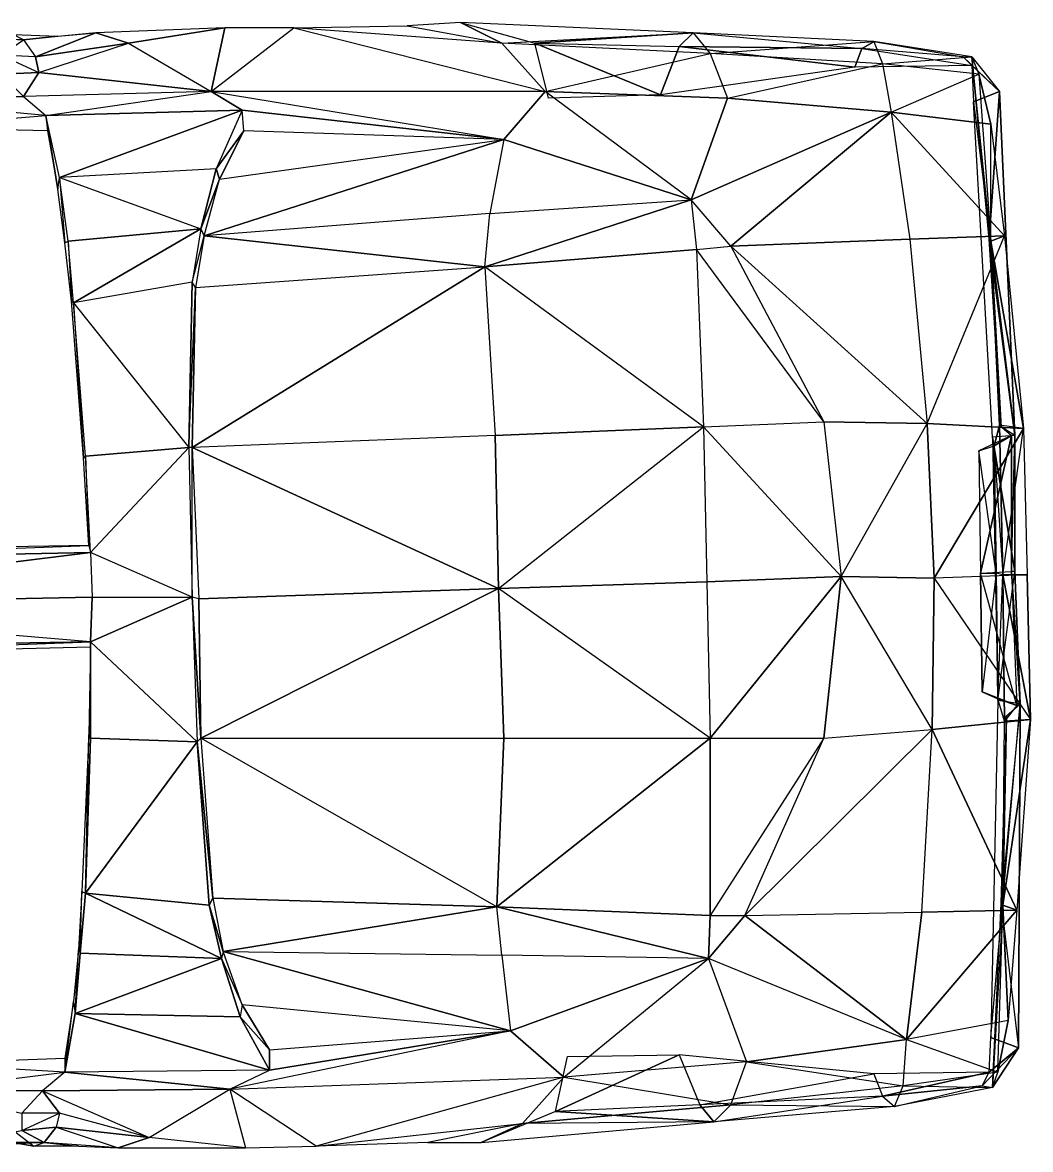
# Model space of a CAD drawing. Header units: metres. Extents: x -9.6 to 7.9, y -3.4 to 3.4.
# Drawn here: x 2.06 to 7.92, y -3.17 to 3.38 of the extents above; entities that cross this region are included whole.
import ezdxf

# ---------------------------------------------------------------- set-up
doc = ezdxf.new("R2010")
doc.units = ezdxf.units.M

msp = doc.modelspace()

# ---------------------------------------------------------------- linework, layer by layer
for points in [[(2.49, 3.32, -2.03), (2.68, 3.26, -1.77), (3.24, 3.35, -1.71)], [(3.16, 2.98, -1.25), (3.24, 3.35, -1.71), (2.68, 3.26, -1.77)], [(3.64, 3.35, -1.72), (5.1, 2.98, -1.3), (3.16, 2.98, -1.25)], [(3.16, 2.98, -1.25), (3.64, 3.35, -1.72), (3.24, 3.35, -1.71)], [(4.3, 3.36, -1.98), (4.85, 3.26, -1.79), (3.64, 3.35, -1.72)], [(3.64, 3.35, -1.72), (5.1, 2.98, -1.3), (4.85, 3.26, -1.79)], [(4.3, 3.36, -1.98), (4.85, 3.26, -1.79), (4.61, 3.38, -2.29)], [(5.04, 3.26, -3.03), (5.96, 3.32, -2.31), (4.61, 3.38, -2.29)], [(4.61, 3.38, -2.29), (4.85, 3.26, -1.79), (5.96, 3.32, -2.31)], [(1.31, 3.29, -2.28), (1.94, 3.19, -1.76), (2.07, 3.28, -2.27)], [(1.31, 3.29, -2.28), (1.89, 3.29, -2.72), (2.07, 3.28, -2.27)], [(1.89, 3.29, -2.72), (2.07, 3.28, -2.27), (2.01, 3.31, -2.73)], [(2.07, 3.28, -2.27), (2.14, 3.18, -1.77), (1.94, 3.19, -1.76)], [(2.01, 3.31, -2.73), (2.27, 3.3, -2.3), (2.07, 3.28, -2.27)], [(2.07, 3.28, -2.27), (2.27, 3.3, -2.3), (2.49, 3.32, -2.03)], [(2.14, 3.18, -1.77), (2.49, 3.32, -2.03), (2.07, 3.28, -2.27)], [(2.14, 3.18, -1.77), (2.68, 3.26, -1.77), (2.49, 3.32, -2.03)], [(5.96, 3.32, -2.31), (6.06, 3.2, -1.83), (4.85, 3.26, -1.79)], [(5.88, 3.24, -3.01), (5.96, 3.32, -2.31), (5.04, 3.26, -3.03)], [(5.96, 3.32, -2.31), (6.94, 3.23, -2.99), (5.88, 3.24, -3.01)], [(5.96, 3.32, -2.31), (6.94, 3.23, -2.99), (7.01, 3.27, -2.33)], [(6.06, 3.2, -1.83), (7.01, 3.27, -2.33), (5.96, 3.32, -2.31)], [(2.14, 3.18, -1.77), (2.16, 3.09, -1.49), (2.68, 3.26, -1.77)], [(2.16, 3.09, -1.49), (2.68, 3.26, -1.77), (3.16, 2.98, -1.25)], [(5.1, 2.98, -1.3), (6.06, 3.2, -1.83), (4.85, 3.26, -1.79)], [(5.04, 3.26, -3.03), (5.77, 2.96, -3.57), (5.12, 2.94, -3.58)], [(5.04, 3.26, -3.03), (5.88, 3.24, -3.01), (5.77, 2.96, -3.57)], [(5.88, 3.24, -3.01), (6.9, 3.12, -3.47), (5.77, 2.96, -3.57)], [(5.88, 3.24, -3.01), (6.94, 3.23, -2.99), (6.9, 3.12, -3.47)], [(6.06, 3.2, -1.83), (7.01, 3.27, -2.33), (7.06, 3.14, -1.88)], [(6.94, 3.23, -2.99), (7.58, 3.13, -3.4), (6.9, 3.12, -3.47)], [(7.01, 3.27, -2.33), (7.53, 3.18, -2.96), (6.94, 3.23, -2.99)], [(6.94, 3.23, -2.99), (7.58, 3.13, -3.4), (7.53, 3.18, -2.96)], [(7.01, 3.27, -2.33), (7.53, 3.18, -2.96), (7.58, 3.18, -2.34)], [(7.06, 3.14, -1.88), (7.58, 3.18, -2.34), (7.01, 3.27, -2.33)], [(1.94, 3.08, -1.45), (1.94, 3.19, -1.76), (2.16, 3.09, -1.49)], [(1.94, 3.19, -1.76), (2.16, 3.09, -1.49), (2.14, 3.18, -1.77)], [(5.1, 2.98, -1.3), (6.06, 3.2, -1.83), (6.16, 2.94, -1.38)], [(6.16, 2.94, -1.38), (7.06, 3.14, -1.88), (6.06, 3.2, -1.83)], [(7.06, 3.14, -1.88), (7.58, 3.18, -2.34), (7.62, 3.08, -1.93)], [(7.58, 3.18, -2.34), (7.74, 2.98, -2.95), (7.53, 3.18, -2.96)], [(7.53, 3.18, -2.96), (7.74, 2.98, -2.95), (7.58, 3.13, -3.4)], [(7.62, 3.08, -1.93), (7.69, 2.11, -1.96), (7.58, 3.18, -2.34)], [(7.58, 3.18, -2.34), (7.68, 2.12, -2.4), (7.69, 2.11, -1.96)], [(7.58, 3.18, -2.34), (7.74, 2.98, -2.95), (7.68, 2.12, -2.4)], [(1.33, 2.92, -1.3), (1.94, 3.08, -1.45), (2.07, 2.95, -1.27)], [(1.94, 3.08, -1.45), (2.16, 3.09, -1.49), (2.07, 2.95, -1.27)], [(2.07, 2.95, -1.27), (2.16, 3.09, -1.49), (3.16, 2.98, -1.25)], [(6.16, 2.94, -1.38), (7.06, 3.14, -1.88), (7.11, 2.86, -1.48)], [(7.11, 2.86, -1.48), (7.62, 3.08, -1.93), (7.06, 3.14, -1.88)], [(7.11, 2.86, -1.48), (7.62, 3.08, -1.93), (7.69, 2.79, -1.57)], [(7.58, 3.13, -3.4), (7.59, 2.92, -3.4), (7.74, 2.98, -2.95)], [(7.62, 3.08, -1.93), (7.69, 2.11, -1.96), (7.69, 2.79, -1.57)], [(2.07, 2.95, -1.27), (2.2, 2.84, -1.23), (1.33, 2.92, -1.3)], [(2.07, 2.95, -1.27), (2.2, 2.84, -1.23), (3.16, 2.98, -1.25)], [(2.2, 2.84, -1.23), (3.16, 2.98, -1.25), (3.34, 2.87, -1.07)], [(3.16, 2.98, -1.25), (4.86, 2.7, -1.12), (3.34, 2.87, -1.07)], [(3.16, 2.98, -1.25), (4.86, 2.7, -1.12), (5.1, 2.98, -1.3)], [(4.86, 2.7, -1.12), (5.95, 2.35, -1.13), (5.1, 2.98, -1.3)], [(5.1, 2.98, -1.3), (6.16, 2.94, -1.38), (5.95, 2.35, -1.13)], [(7.59, 2.92, -3.4), (7.83, 0.98, -2.92), (7.74, 2.98, -2.95)], [(7.68, 2.12, -2.4), (7.74, 2.98, -2.95), (7.83, 0.98, -2.92)], [(1.33, 2.92, -1.3), (1.35, 2.77, -1.24), (2.2, 2.84, -1.23)], [(6.16, 2.94, -1.38), (7.11, 2.86, -1.48), (5.95, 2.35, -1.13)], [(7.59, 2.92, -3.4), (7.83, 0.98, -2.92), (7.7, 0.97, -3.43)], [(2.2, 2.84, -1.23), (2.21, 2.75, -1.23), (1.35, 2.77, -1.24)], [(2.2, 2.84, -1.23), (3.34, 2.87, -1.07), (2.28, 2.48, -0.54)], [(2.2, 2.84, -1.23), (2.21, 2.75, -1.23), (2.27, 2.41, -0.64)], [(2.2, 2.84, -1.23), (2.27, 2.41, -0.64), (2.28, 2.48, -0.54)], [(2.28, 2.48, -0.54), (3.34, 2.87, -1.07), (3.19, 2.53, -0.62)], [(3.19, 2.53, -0.62), (3.35, 2.75, -1.1), (3.34, 2.87, -1.07)], [(3.34, 2.87, -1.07), (4.86, 2.7, -1.12), (3.35, 2.75, -1.1)], [(5.95, 2.35, -1.13), (7.11, 2.86, -1.48), (6.18, 2.08, -1.14)], [(7.11, 2.86, -1.48), (7.22, 2.12, -1.38), (6.18, 2.08, -1.14)], [(7.11, 2.86, -1.48), (7.69, 2.79, -1.57), (7.77, 2.14, -1.35)], [(7.22, 2.12, -1.38), (7.77, 2.14, -1.35), (7.11, 2.86, -1.48)], [(7.69, 2.11, -1.96), (7.69, 2.79, -1.57), (7.77, 2.14, -1.35)], [(3.12, 2.14, -0.38), (4.86, 2.7, -1.12), (4.78, 2.27, -0.83)], [(3.21, 2.47, -0.67), (4.86, 2.7, -1.12), (3.12, 2.14, -0.38)], [(3.19, 2.53, -0.62), (3.21, 2.47, -0.67), (3.35, 2.75, -1.1)], [(3.21, 2.47, -0.67), (4.86, 2.7, -1.12), (3.35, 2.75, -1.1)], [(4.78, 2.27, -0.83), (5.95, 2.35, -1.13), (4.86, 2.7, -1.12)], [(3.1, 2.18, -0.33), (3.19, 2.53, -0.62), (2.28, 2.48, -0.54)], [(3.1, 2.18, -0.33), (3.21, 2.47, -0.67), (3.19, 2.53, -0.62)], [(2.27, 2.41, -0.64), (2.28, 2.48, -0.54), (2.31, 2.1, -0.37)], [(2.28, 2.48, -0.54), (3.1, 2.18, -0.33), (2.33, 2.11, -0.23)], [(2.28, 2.48, -0.54), (2.31, 2.1, -0.37), (2.33, 2.11, -0.23)], [(3.1, 2.18, -0.33), (3.12, 2.14, -0.38), (3.21, 2.47, -0.67)], [(4.75, 1.96, -0.69), (4.78, 2.27, -0.83), (5.95, 2.35, -1.13)], [(5.95, 2.35, -1.13), (5.98, 2.06, -1.04), (4.75, 1.96, -0.69)], [(5.98, 2.06, -1.04), (6.18, 2.08, -1.14), (5.95, 2.35, -1.13)], [(4.75, 1.96, -0.69), (4.78, 2.27, -0.83), (3.12, 2.14, -0.38)], [(2.33, 2.11, -0.23), (3.1, 2.18, -0.33), (2.36, 1.75, -0.08)], [(2.36, 1.75, -0.08), (3.1, 2.18, -0.33), (3.05, 1.87, -0.17)], [(3.05, 1.87, -0.17), (3.12, 2.14, -0.38), (3.1, 2.18, -0.33)], [(2.31, 2.1, -0.37), (2.33, 2.11, -0.23), (2.35, 1.76, -0.2)], [(2.33, 2.11, -0.23), (2.35, 1.76, -0.2), (2.36, 1.75, -0.08)], [(3.05, 1.87, -0.17), (3.12, 2.14, -0.38), (3.07, 1.84, -0.24)], [(3.07, 1.84, -0.24), (4.75, 1.96, -0.69), (3.12, 2.14, -0.38)], [(6.18, 2.08, -1.14), (7.22, 2.12, -1.38), (7.32, 1.05, -1.29)], [(7.22, 2.12, -1.38), (7.32, 1.05, -1.29), (7.77, 2.14, -1.35)], [(7.77, 2.14, -1.35), (7.88, 1.02, -1.35), (7.32, 1.05, -1.29)], [(7.68, 2.12, -2.4), (7.69, 2.11, -1.96), (7.75, 1.03, -2.44)], [(7.68, 2.12, -2.4), (7.83, 0.98, -2.92), (7.75, 1.03, -2.44)], [(7.69, 2.11, -1.96), (7.77, 2.14, -1.35), (7.88, 1.02, -1.35)], [(7.69, 2.11, -1.96), (7.88, 1.02, -1.35), (7.74, 1.04, -1.98)], [(7.74, 1.04, -1.98), (7.75, 1.03, -2.44), (7.69, 2.11, -1.96)], [(4.75, 1.96, -0.69), (5.98, 2.06, -1.04), (6.02, 1.03, -0.92)], [(5.98, 2.06, -1.04), (6.18, 2.08, -1.14), (6.72, 1.06, -1.16)], [(5.98, 2.06, -1.04), (6.02, 1.03, -0.92), (6.72, 1.06, -1.16)], [(6.72, 1.06, -1.16), (7.32, 1.05, -1.29), (6.18, 2.08, -1.14)], [(4.75, 1.96, -0.69), (4.81, 0.98, -0.54), (3.05, 0.91, -0.12)], [(3.05, 0.91, -0.12), (3.07, 1.84, -0.24), (4.75, 1.96, -0.69)], [(4.81, 0.98, -0.54), (6.02, 1.03, -0.92), (4.75, 1.96, -0.69)], [(3.03, 0.91, -0.06), (3.05, 1.87, -0.17), (2.36, 1.75, -0.08)], [(3.03, 0.91, -0.06), (3.07, 1.84, -0.24), (3.05, 1.87, -0.17)], [(3.03, 0.91, -0.06), (3.07, 1.84, -0.24), (3.05, 0.91, -0.12)], [(2.35, 1.76, -0.2), (2.36, 1.75, -0.08), (2.42, 0.85, -0.1)], [(2.36, 1.75, -0.08), (3.03, 0.91, -0.06), (2.43, 0.86, 0.02)], [(2.36, 1.75, -0.08), (2.42, 0.85, -0.1), (2.43, 0.86, 0.02)], [(6.02, 1.03, -0.92), (6.72, 1.06, -1.16), (6.82, 0.16, -1.17)], [(6.72, 1.06, -1.16), (6.82, 0.16, -1.17), (7.32, 1.05, -1.29)], [(7.32, 1.05, -1.29), (7.36, 0.15, -1.27), (6.82, 0.16, -1.17)], [(7.32, 1.05, -1.29), (7.88, 1.02, -1.35), (7.36, 0.15, -1.27)], [(4.81, 0.98, -0.54), (4.83, 0.09, -0.54), (6.02, 1.03, -0.92)], [(6.02, 1.03, -0.92), (6.04, 0.13, -0.91), (4.83, 0.09, -0.54)], [(6.04, 0.13, -0.91), (6.82, 0.16, -1.17), (6.02, 1.03, -0.92)], [(7.36, 0.15, -1.27), (7.88, 1.02, -1.35), (7.9, 0.17, -1.35)], [(7.71, 0.92, -2.09), (7.76, 0.17, -2), (7.74, 1.04, -1.98)], [(7.74, 1.04, -1.98), (7.81, 0.98, -2.79), (7.71, 0.92, -2.09)], [(7.74, 1.04, -1.98), (7.76, 0.17, -2), (7.88, 1.02, -1.35)], [(7.76, 0.17, -2), (7.88, 1.02, -1.35), (7.9, 0.17, -1.35)], [(3.05, 0.91, -0.12), (4.83, 0.09, -0.54), (4.81, 0.98, -0.54)], [(7.62, 0.89, -2.73), (7.63, 0.18, -2.72), (7.81, 0.98, -2.79)], [(7.71, 0.92, -2.09), (7.81, 0.98, -2.79), (7.62, 0.89, -2.73)], [(7.71, 0.92, -2.09), (7.72, 0.18, -2.07), (7.62, 0.89, -2.73)], [(7.81, 0.19, -2.8), (7.81, 0.98, -2.79), (7.63, 0.18, -2.72)], [(7.83, 0.19, -2.91), (7.83, 0.98, -2.92), (7.7, 0.97, -3.43)], [(7.7, 0.97, -3.43), (7.73, -0.56, -3.46), (7.83, 0.19, -2.91)], [(7.71, 0.92, -2.09), (7.76, 0.17, -2), (7.72, 0.18, -2.07)], [(7.81, 0.19, -2.8), (7.83, 0.98, -2.92), (7.83, 0.19, -2.91)], [(7.81, 0.19, -2.8), (7.83, 0.98, -2.92), (7.81, 0.98, -2.79)], [(2.42, 0.85, -0.1), (2.43, 0.86, 0.02), (2.45, 0.34, -0.14)], [(2.43, 0.86, 0.02), (3.03, 0.91, -0.06), (2.46, 0.3, 0.01)], [(2.43, 0.86, 0.02), (2.45, 0.34, -0.14), (2.46, 0.3, 0.01)], [(2.46, 0.3, 0.01), (3.03, 0.91, -0.06), (3.05, 0.04, -0.05)], [(3.05, 0.04, -0.05), (3.05, 0.91, -0.12), (3.03, 0.91, -0.06)], [(3.09, 0.03, -0.16), (4.83, 0.09, -0.54), (3.05, 0.91, -0.12)], [(3.05, 0.04, -0.05), (3.05, 0.91, -0.12), (3.09, 0.03, -0.16)], [(7.62, 0.89, -2.73), (7.63, 0.18, -2.72), (7.72, 0.18, -2.07)], [(-0.01, 0.25, -0.03), (2.45, 0.34, -0.14), (0, 0.3, -0.14)], [(-0.01, 0.25, -0.03), (2.45, 0.34, -0.14), (2.46, 0.3, 0.01)], [(-0.03, -0.01), (-0.01, 0.25, -0.03), (2.46, 0.3, 0.01)], [(2.46, 0.3, 0.01), (2.47, 0.04), (-0.03, -0.01)], [(2.47, 0.04), (3.05, 0.04, -0.05), (2.46, 0.3, 0.01)], [(6.04, 0.13, -0.91), (6.06, -0.78, -0.95), (6.82, 0.16, -1.17)], [(6.72, -0.78, -1.19), (6.82, 0.16, -1.17), (6.06, -0.78, -0.95)], [(6.72, -0.78, -1.19), (7.35, -0.73, -1.3), (6.82, 0.16, -1.17)], [(6.82, 0.16, -1.17), (7.36, 0.15, -1.27), (7.35, -0.73, -1.3)], [(7.36, 0.15, -1.27), (7.92, -0.67, -1.35), (7.35, -0.73, -1.3)], [(7.36, 0.15, -1.27), (7.92, -0.67, -1.35), (7.9, 0.17, -1.35)], [(7.63, 0.18, -2.72), (7.81, 0.19, -2.8), (7.84, -0.59, -2.81)], [(7.63, 0.18, -2.72), (7.72, 0.18, -2.07), (7.64, -0.51, -2.75)], [(7.64, -0.51, -2.75), (7.84, -0.59, -2.81), (7.63, 0.18, -2.72)], [(7.64, -0.51, -2.75), (7.73, -0.55, -2.11), (7.72, 0.18, -2.07)], [(7.73, -0.55, -2.11), (7.76, 0.17, -2), (7.72, 0.18, -2.07)], [(7.83, 0.19, -2.91), (7.86, -0.58, -2.94), (7.73, -0.56, -3.46)], [(7.76, 0.17, -2), (7.77, -0.68, -2.01), (7.73, -0.55, -2.11)], [(7.76, 0.17, -2), (7.92, -0.67, -1.35), (7.77, -0.68, -2.01)], [(7.76, 0.17, -2), (7.9, 0.17, -1.35), (7.92, -0.67, -1.35)], [(7.81, 0.19, -2.8), (7.84, -0.59, -2.81), (7.86, -0.58, -2.94)], [(7.81, 0.19, -2.8), (7.86, -0.58, -2.94), (7.83, 0.19, -2.91)], [(3.09, 0.03, -0.16), (3.1, -0.78, -0.15), (4.83, 0.09, -0.54)], [(3.1, -0.78, -0.15), (4.86, -0.78, -0.58), (4.83, 0.09, -0.54)], [(4.83, 0.09, -0.54), (6.04, 0.13, -0.91), (6.06, -0.78, -0.95)], [(4.86, -0.78, -0.58), (6.06, -0.78, -0.95), (4.83, 0.09, -0.54)], [(-0.03, -0.01), (2.47, 0.04), (2.46, -0.22)], [(2.46, -0.22), (2.47, 0.04), (3.05, 0.04, -0.05)], [(3.05, 0.04, -0.05), (3.08, -0.8, -0.08), (2.46, -0.22)], [(3.05, 0.04, -0.05), (3.08, -0.8, -0.08), (3.1, -0.78, -0.15)], [(3.05, 0.04, -0.05), (3.1, -0.78, -0.15), (3.09, 0.03, -0.16)], [(0, -0.26, -0.03), (2.46, -0.22), (-0.03, -0.01)], [(0.01, -0.31, -0.15), (2.46, -0.22), (0, -0.26, -0.03)], [(0.01, -0.31, -0.15), (2.46, -0.22), (2.46, -0.25, -0.14)], [(2.46, -0.78), (2.46, -0.25, -0.14), (2.45, -0.76, -0.12)], [(2.46, -0.22), (3.08, -0.8, -0.08), (2.46, -0.78)], [(2.46, -0.78), (2.46, -0.25, -0.14), (2.46, -0.22)], [(7.73, -0.55, -2.11), (7.84, -0.59, -2.81), (7.64, -0.51, -2.75)], [(7.69, -2.52, -3.51), (7.86, -0.58, -2.94), (7.73, -0.56, -3.46)], [(7.69, -2.52, -3.51), (7.86, -0.58, -2.94), (7.85, -2.58, -3.04)], [(7.73, -0.55, -2.11), (7.84, -0.59, -2.81), (7.77, -0.68, -2.01)], [(7.85, -2.58, -3.04), (7.86, -0.58, -2.94), (7.75, -1.74, -2.46)], [(7.78, -0.65, -2.46), (7.86, -0.58, -2.94), (7.75, -1.74, -2.46)], [(7.75, -1.74, -2.46), (7.78, -0.65, -2.46), (7.76, -1.75, -2.02)], [(7.76, -1.75, -2.02), (7.77, -0.68, -2.01), (7.78, -0.65, -2.46)], [(7.35, -0.73, -1.3), (7.92, -0.67, -1.35), (7.84, -1.78, -1.41)], [(7.76, -1.75, -2.02), (7.92, -0.67, -1.35), (7.84, -1.78, -1.41)], [(7.76, -1.75, -2.02), (7.77, -0.68, -2.01), (7.92, -0.67, -1.35)], [(2.43, -1.68, -0.14), (2.45, -0.76, -0.12), (2.41, -1.67, -0.26)], [(2.43, -1.68, -0.14), (2.45, -0.76, -0.12), (2.46, -0.78)], [(2.46, -0.78), (3.08, -0.8, -0.08), (2.43, -1.68, -0.14)], [(3.1, -0.78, -0.15), (3.17, -1.71, -0.29), (3.08, -0.8, -0.08)], [(3.1, -0.78, -0.15), (3.17, -1.71, -0.29), (4.82, -1.76, -0.75)], [(3.1, -0.78, -0.15), (4.86, -0.78, -0.58), (4.82, -1.76, -0.75)], [(4.86, -0.78, -0.58), (6.06, -0.78, -0.95), (4.82, -1.76, -0.75)], [(4.82, -1.76, -0.75), (6.06, -0.78, -0.95), (6.06, -1.81, -1.11)], [(6.06, -0.78, -0.95), (6.72, -0.78, -1.19), (6.06, -1.81, -1.11)], [(6.26, -1.81, -1.2), (6.72, -0.78, -1.19), (6.06, -1.81, -1.11)], [(6.26, -1.81, -1.2), (6.72, -0.78, -1.19), (7.35, -0.73, -1.3)], [(7.29, -1.79, -1.43), (7.35, -0.73, -1.3), (6.26, -1.81, -1.2)], [(7.29, -1.79, -1.43), (7.35, -0.73, -1.3), (7.84, -1.78, -1.41)], [(2.43, -1.68, -0.14), (3.08, -0.8, -0.08), (3.15, -1.75, -0.22)], [(3.08, -0.8, -0.08), (3.17, -1.71, -0.29), (3.15, -1.75, -0.22)], [(2.4, -2.03, -0.3), (2.41, -1.67, -0.26), (2.39, -2.01, -0.44)], [(2.4, -2.03, -0.3), (2.41, -1.67, -0.26), (2.43, -1.68, -0.14)], [(2.43, -1.68, -0.14), (3.22, -2.06, -0.39), (2.4, -2.03, -0.3)], [(3.15, -1.75, -0.22), (3.22, -2.06, -0.39), (2.43, -1.68, -0.14)], [(3.17, -1.71, -0.29), (3.23, -2.02, -0.44), (3.15, -1.75, -0.22)], [(3.15, -1.75, -0.22), (3.23, -2.02, -0.44), (3.22, -2.06, -0.39)], [(3.17, -1.71, -0.29), (3.23, -2.02, -0.44), (4.82, -1.76, -0.75)], [(3.23, -2.02, -0.44), (4.85, -2.04, -0.89), (4.82, -1.76, -0.75)], [(4.82, -1.76, -0.75), (6.06, -1.81, -1.11), (6.05, -2.06, -1.2)], [(4.82, -1.76, -0.75), (6.05, -2.06, -1.2), (4.85, -2.04, -0.89)], [(7.75, -1.74, -2.46), (7.85, -2.58, -3.04), (7.7, -2.81, -2.44)], [(7.75, -1.74, -2.46), (7.76, -1.75, -2.02), (7.7, -2.81, -2.44)], [(7.7, -2.81, -2.44), (7.73, -2.72, -2.03), (7.76, -1.75, -2.02)], [(7.76, -1.75, -2.02), (7.79, -2.42, -1.67), (7.73, -2.72, -2.03)], [(7.76, -1.75, -2.02), (7.84, -1.78, -1.41), (7.79, -2.42, -1.67)], [(6.05, -2.06, -1.2), (6.06, -1.81, -1.11), (6.26, -1.81, -1.2)], [(6.26, -1.81, -1.2), (7.2, -2.53, -1.58), (6.05, -2.06, -1.2)], [(6.26, -1.81, -1.2), (7.29, -1.79, -1.43), (7.2, -2.53, -1.58)], [(7.2, -2.53, -1.58), (7.84, -1.78, -1.41), (7.79, -2.42, -1.67)], [(7.29, -1.79, -1.43), (7.84, -1.78, -1.41), (7.2, -2.53, -1.58)], [(2.37, -2.38, -0.63), (2.39, -2.01, -0.44), (2.36, -2.31, -0.72)], [(2.37, -2.38, -0.63), (2.39, -2.01, -0.44), (2.4, -2.03, -0.3)], [(2.4, -2.03, -0.3), (3.22, -2.06, -0.39), (2.37, -2.38, -0.63)], [(3.22, -2.06, -0.39), (3.34, -2.33, -0.72), (3.23, -2.02, -0.44)], [(4.85, -2.04, -0.89), (4.9, -2.48, -1.2), (3.23, -2.02, -0.44)], [(3.23, -2.02, -0.44), (4.9, -2.48, -1.2), (3.34, -2.33, -0.72)], [(2.37, -2.38, -0.63), (3.22, -2.06, -0.39), (3.33, -2.4, -0.69)], [(3.22, -2.06, -0.39), (3.34, -2.33, -0.72), (3.33, -2.4, -0.69)], [(4.85, -2.04, -0.89), (4.9, -2.48, -1.2), (6.05, -2.06, -1.2)], [(4.9, -2.48, -1.2), (5.21, -2.75, -1.39), (6.05, -2.06, -1.2)], [(6.05, -2.06, -1.2), (6.27, -2.66, -1.47), (5.21, -2.75, -1.39)], [(6.27, -2.66, -1.47), (7.2, -2.53, -1.58), (6.05, -2.06, -1.2)], [(2.31, -2.72, -1.32), (2.36, -2.31, -0.72), (2.31, -2.64, -1.31)], [(2.31, -2.72, -1.32), (2.36, -2.31, -0.72), (2.37, -2.38, -0.63)], [(3.33, -2.4, -0.69), (3.5, -2.59, -1.18), (3.34, -2.33, -0.72)], [(3.34, -2.33, -0.72), (3.5, -2.59, -1.18), (4.9, -2.48, -1.2)], [(2.37, -2.38, -0.63), (3.5, -2.71, -1.14), (2.31, -2.72, -1.32)], [(3.33, -2.4, -0.69), (3.5, -2.71, -1.14), (2.37, -2.38, -0.63)], [(3.33, -2.4, -0.69), (3.5, -2.59, -1.18), (3.5, -2.71, -1.14)], [(7.2, -2.53, -1.58), (7.73, -2.72, -2.03), (7.79, -2.42, -1.67)], [(3.5, -2.71, -1.14), (4.9, -2.48, -1.2), (3.27, -2.82, -1.35)], [(3.27, -2.82, -1.35), (5.21, -2.75, -1.39), (4.9, -2.48, -1.2)], [(3.5, -2.59, -1.18), (4.9, -2.48, -1.2), (3.5, -2.71, -1.14)], [(7.18, -2.8, -1.98), (7.2, -2.53, -1.58), (6.27, -2.66, -1.47)], [(7.2, -2.53, -1.58), (7.73, -2.72, -2.03), (7.18, -2.8, -1.98)], [(7.69, -2.52, -3.51), (7.85, -2.58, -3.04), (7.68, -2.72, -3.51)], [(7.64, -2.8, -3.05), (7.68, -2.72, -3.51), (7.85, -2.58, -3.04)], [(7.64, -2.8, -3.05), (7.7, -2.81, -2.44), (7.85, -2.58, -3.04)], [(1.44, -2.83, -1.4), (2.31, -2.72, -1.32), (1.45, -2.67, -1.33)], [(1.45, -2.67, -1.33), (2.31, -2.64, -1.31), (2.31, -2.72, -1.32)], [(5.16, -2.95, -3.14), (5.88, -2.62, -3.66), (6, -2.91, -3.11)], [(5.16, -2.95, -3.14), (5.23, -2.63, -3.67), (5.88, -2.62, -3.66)], [(6.18, -2.91, -1.93), (6.27, -2.66, -1.47), (5.21, -2.75, -1.39)], [(6, -2.91, -3.11), (7.01, -2.73, -3.58), (5.88, -2.62, -3.66)], [(6.27, -2.66, -1.47), (7.18, -2.8, -1.98), (6.18, -2.91, -1.93)], [(1.44, -2.83, -1.4), (2.31, -2.72, -1.32), (2.18, -2.83, -1.37)], [(2.18, -2.83, -1.37), (3.27, -2.82, -1.35), (2.31, -2.72, -1.32)], [(3.27, -2.82, -1.35), (3.5, -2.71, -1.14), (2.31, -2.72, -1.32)], [(3.27, -2.82, -1.35), (5.21, -2.75, -1.39), (3.77, -3.15, -1.83)], [(3.77, -3.15, -1.83), (4.97, -3.02, -1.89), (5.21, -2.75, -1.39)], [(5.21, -2.75, -1.39), (6.18, -2.91, -1.93), (4.97, -3.02, -1.89)], [(7.01, -2.73, -3.58), (7.06, -2.86, -3.08), (6, -2.91, -3.11)], [(7.06, -2.86, -3.08), (7.68, -2.72, -3.51), (7.01, -2.73, -3.58)], [(7.64, -2.8, -3.05), (7.68, -2.72, -3.51), (7.06, -2.86, -3.08)], [(7.7, -2.81, -2.44), (7.73, -2.72, -2.03), (7.18, -2.8, -1.98)], [(7.13, -2.92, -2.42), (7.18, -2.8, -1.98), (6.18, -2.91, -1.93)], [(7.13, -2.92, -2.42), (7.64, -2.8, -3.05), (7.06, -2.86, -3.08)], [(7.13, -2.92, -2.42), (7.64, -2.8, -3.05), (7.7, -2.81, -2.44)], [(7.18, -2.8, -1.98), (7.7, -2.81, -2.44), (7.13, -2.92, -2.42)], [(2.06, -2.96, -1.55), (2.18, -2.83, -1.37), (1.44, -2.83, -1.4)], [(2.18, -2.83, -1.37), (2.28, -2.96, -1.59), (2.06, -2.96, -1.55)], [(2.18, -2.83, -1.37), (2.8, -3.1, -1.88), (3.27, -2.82, -1.35)], [(2.18, -2.83, -1.37), (2.8, -3.1, -1.88), (2.28, -2.96, -1.59)], [(2.8, -3.1, -1.88), (3.27, -2.82, -1.35), (3.36, -3.16, -1.82)], [(3.27, -2.82, -1.35), (3.36, -3.16, -1.82), (3.77, -3.15, -1.83)], [(6.08, -3.01, -2.42), (7.06, -2.86, -3.08), (6, -2.91, -3.11)], [(7.06, -2.86, -3.08), (7.13, -2.92, -2.42), (6.08, -3.01, -2.42)], [(4.97, -3.02, -1.89), (6.18, -2.91, -1.93), (6.08, -3.01, -2.42)], [(5.16, -2.95, -3.14), (6.08, -3.01, -2.42), (6, -2.91, -3.11)], [(6.18, -2.91, -1.93), (7.13, -2.92, -2.42), (6.08, -3.01, -2.42)], [(2.06, -3.06, -1.86), (2.28, -2.96, -1.59), (2.06, -2.96, -1.55)], [(2.06, -3.06, -1.86), (2.28, -2.96, -1.59), (2.26, -3.04, -1.87)], [(2.26, -3.04, -1.87), (2.8, -3.1, -1.88), (2.28, -2.96, -1.59)], [(4.73, -3.13, -2.38), (6.08, -3.01, -2.42), (5.16, -2.95, -3.14)], [(4.73, -3.13, -2.38), (6.08, -3.01, -2.42), (4.97, -3.02, -1.89)], [(1.43, -3.17, -2.39), (2.06, -3.06, -1.86), (2.19, -3.13, -2.38)], [(1.96, -3.02, -3.31), (2.13, -3.15, -2.83), (2.01, -3.13, -2.83)], [(2.06, -3.06, -1.86), (2.26, -3.04, -1.87), (2.19, -3.13, -2.38)], [(2.19, -3.13, -2.38), (2.26, -3.04, -1.87), (2.62, -3.16, -2.14)], [(2.26, -3.04, -1.87), (2.62, -3.16, -2.14), (2.8, -3.1, -1.88)], [(3.77, -3.15, -1.83), (4.97, -3.02, -1.89), (4.42, -3.13, -2.09)], [(4.42, -3.13, -2.09), (4.73, -3.13, -2.38), (4.97, -3.02, -1.89)], [(1.43, -3.17, -2.39), (2.01, -3.13, -2.83), (2.19, -3.13, -2.38)], [(2.01, -3.13, -2.83), (2.13, -3.15, -2.83), (2.19, -3.13, -2.38)], [(2.19, -3.13, -2.38), (2.39, -3.15, -2.4), (2.13, -3.15, -2.83)], [(2.39, -3.15, -2.4), (2.62, -3.16, -2.14), (2.19, -3.13, -2.38)], [(2.62, -3.16, -2.14), (3.36, -3.16, -1.82), (2.8, -3.1, -1.88)]]:
    msp.add_3dface(points)

doc.saveas('drawing.dxf')
